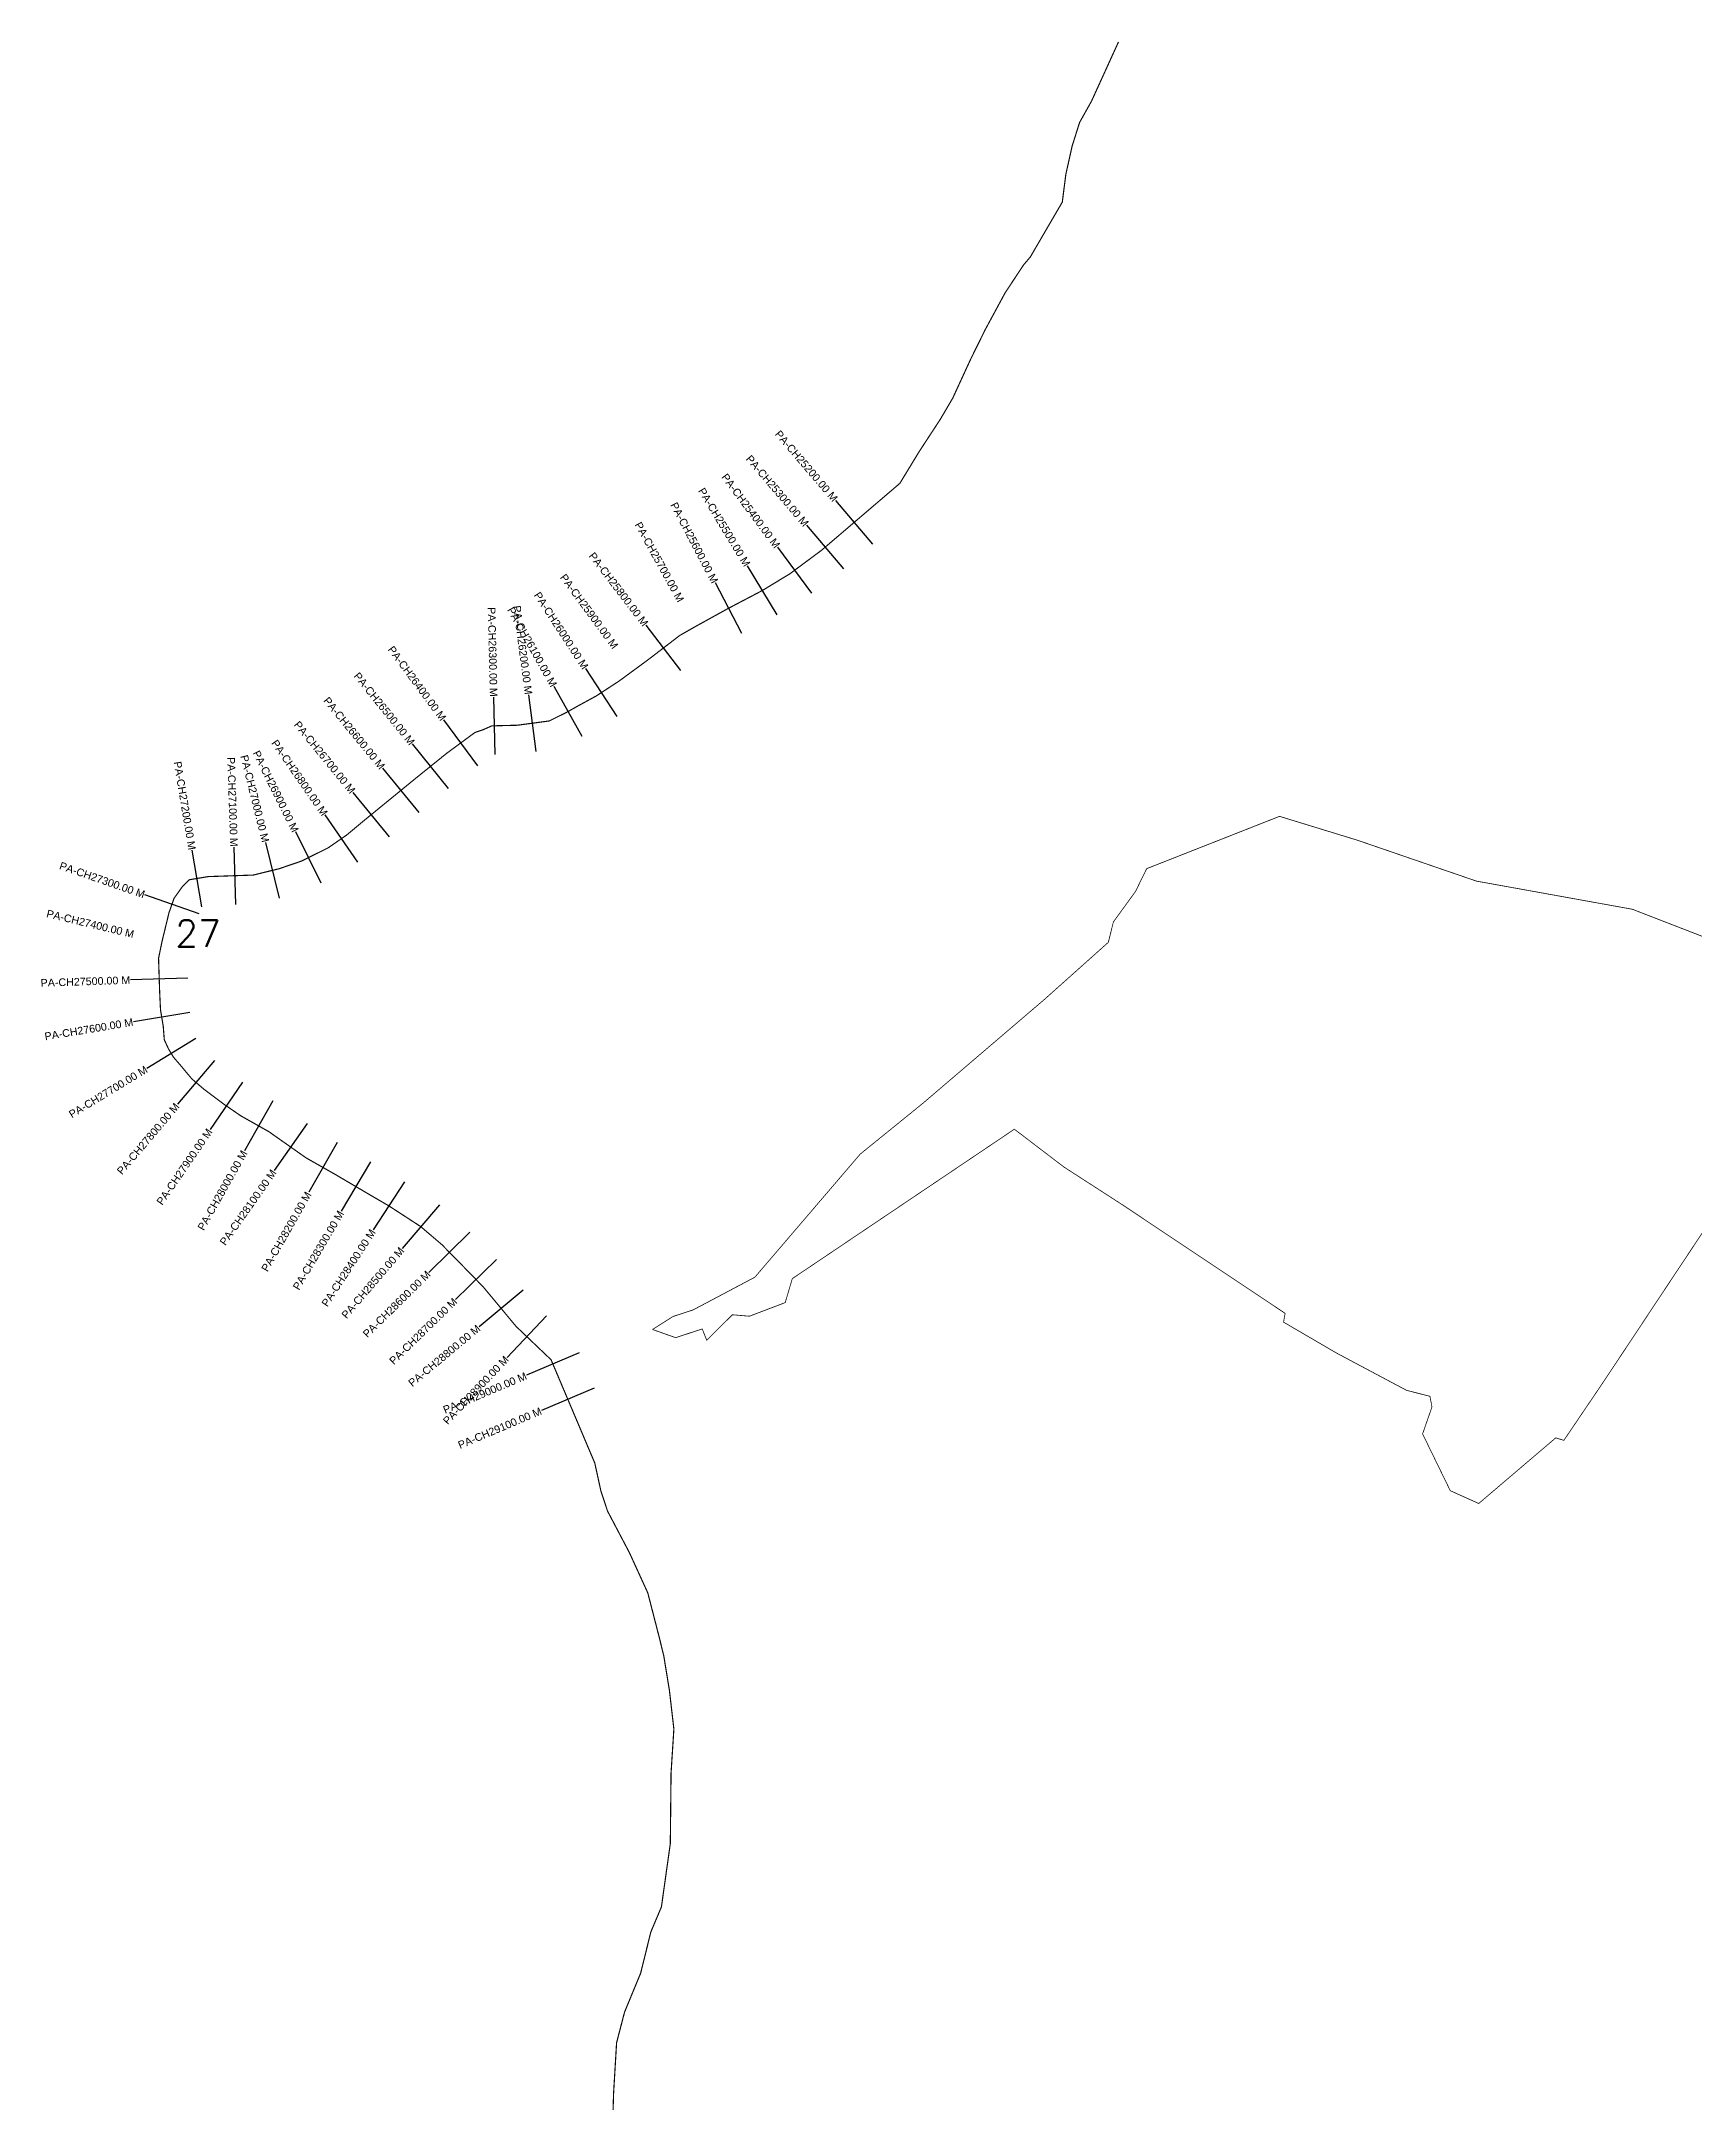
# Model space of a CAD drawing. Header units: metres. Extents: x 255193 to 263844, y 2202732 to 2208145.
# Drawn here: x 255193 to 259518, y 2202732 to 2208145 of the extents above; entities that cross this region are included whole.
import ezdxf
from ezdxf.enums import TextEntityAlignment as Align

# ---------------------------------------------------------------- set-up
doc = ezdxf.new("R2010")
doc.units = ezdxf.units.M
for name, color, linetype in [('CS', 134, 'Continuous'), ('CSMark', 6, 'Continuous'), ('NATURALLY PROTECTED', 3, 'Continuous')]:
    doc.layers.add(name, color=color, linetype=linetype)
doc.styles.add('DynamicDimensions', font='arial.ttf')
doc.styles.get("Standard").update_dxf_attribs({"font": 'simplex.shx'})

msp = doc.modelspace()

# ---------------------------------------------------------------- linework, layer by layer
at = {"color": 6, "const_width": 2, "flags": 128}
for points in [[(256791.6, 2204775.1), (256845.5, 2204809.2), (256897.9, 2204826.3), (257059.5, 2204911.9), (257334.9, 2205233.7), (257499.7, 2205367.3), (257816.7, 2205638.2), (257984.3, 2205787.9), (257997.5, 2205841.2), (258055.4, 2205921), (258084.5, 2205980.5), (258432.2, 2206117.4), (258636.4, 2206054.8), (258947.3, 2205948), (259355.2, 2205874.4), (259850.6, 2205682.5)], [(259568.4, 2205073.1), (259277.3, 2204634.4), (259176.1, 2204485), (259154.9, 2204491.6), (258953.4, 2204319.9), (258879, 2204353.3), (258806.5, 2204501.9), (258831, 2204572.5), (258825.7, 2204600.3), (258764.6, 2204615.9), (258581.7, 2204713.2), (258442.7, 2204794.3), (258446.8, 2204817.3), (258020.8, 2205101.5), (257867.9, 2205200.2), (257738.4, 2205299), (257157.4, 2204908.1), (257138.8, 2204845.4), (257045.1, 2204809.8), (257000.6, 2204813.6), (256933.5, 2204746.8), (256921.7, 2204776.5), (256852.1, 2204753.7), (256791.6, 2204775.1)]]:
    msp.add_lwpolyline(points, dxfattribs=at)
at = {"layer": 'CS'}
for p, q in [((257368.4, 2206829.8), (257271, 2206943.9)), ((257292.4, 2206764.9), (257195, 2206878.9)), ((257208.7, 2206701.3), (257119.3, 2206821.7)), ((257118.1, 2206644.3), (257040.5, 2206772.6)), ((257025.7, 2206595.5), (256956, 2206728.3)), ((256866, 2206498.5), (256774.8, 2206617.5)), ((256699, 2206378.4), (256617.2, 2206504.2)), ((256607.9, 2206326.5), (256534.5, 2206457.4)), ((256379.7, 2206279.3), (256376.1, 2206429.3)), ((256487.4, 2206286.7), (256467.6, 2206435.4)), ((256334.6, 2206249.2), (256245.6, 2206370)), ((256258.1, 2206190), (256164, 2206306.8)), ((256181, 2206127.3), (256086, 2206243.4)), ((256103.4, 2206064), (256008.6, 2206180.2)), ((256020.9, 2205997.8), (255935.4, 2206121)), ((255925, 2205942.4), (255858.4, 2206076.8)), ((255612.1, 2205880.8), (255587.3, 2206028.8)), ((255701.8, 2205887.2), (255696.8, 2206037.1)), ((255815.8, 2205903.5), (255779.6, 2206049)), ((255605.1, 2205862.7), (255463.4, 2205912.1)), ((255575.9, 2205694.3), (255426, 2205689.4)), ((255581.4, 2205604.4), (255433.5, 2205579.9)), ((255596.6, 2205536), (255468.4, 2205458.1)), ((255645.8, 2205478.3), (255548.6, 2205364.1)), ((255718.7, 2205421.9), (255633.8, 2205298.3)), ((255798.1, 2205372.9), (255724.4, 2205242.2)), ((255887.8, 2205313.9), (255801.5, 2205191.2)), ((255966.1, 2205264.3), (255892, 2205133.9)), ((256053.6, 2205213.5), (255977.4, 2205084.3)), ((256142.7, 2205161.3), (256060.9, 2205035.5)), ((256234.4, 2205100.9), (256136.9, 2204986.9)), ((256313.5, 2205029.7), (256206.5, 2204924.5)), ((256383.7, 2204958.1), (256276.3, 2204853.3)), ((256453.2, 2204878.2), (256337.8, 2204782.3)), ((256514.4, 2204810.7), (256411, 2204702.1)), ((256600.1, 2204713.8), (256461.9, 2204655.4)), ((256639.1, 2204621.7), (256500.9, 2204563.3))]:
    msp.add_line(p, q, dxfattribs=at)
at = {"layer": 'NATURALLY PROTECTED', "const_width": 3, "flags": 128}
msp.add_lwpolyline([(258010.8, 2208143.1), (257940.2, 2207988.2), (257909, 2207932.4), (257889.4, 2207870.3), (257873.1, 2207797), (257863.8, 2207724.2), (257780.2, 2207580.8), (257762.2, 2207559.5), (257713.9, 2207486.3), (257662.1, 2207390.5), (257623.3, 2207311.7), (257577.2, 2207211.5), (257545, 2207156.6), (257489.7, 2207072.1), (257438.7, 2206988.4), (257367.4, 2206927.5), (257233.6, 2206813.2), (257150.6, 2206751.6), (257078.3, 2206707.8), (256986.9, 2206659.8), (256900.1, 2206611.8), (256862.9, 2206590.6), (256781.1, 2206527.8), (256704, 2206471.2), (256644.2, 2206432.2), (256597.1, 2206406.5), (256567.6, 2206389.9), (256521.4, 2206366.9), (256437.3, 2206355.7), (256371.1, 2206354.1), (256349, 2206344.2), (256326.8, 2206336.6), (256253.1, 2206282.3), (256175.1, 2206219.4), (256116, 2206171.1), (256044, 2206112.3), (255990.9, 2206068.2), (255943, 2206035), (255873, 2206000.3), (255815.3, 2205980.6), (255747.4, 2205963.8), (255629.6, 2205959.8), (255579.1, 2205951.4), (255561, 2205932.8), (255539.6, 2205902.7), (255526.4, 2205864.9), (255508.1, 2205789.4), (255499.2, 2205746), (255502, 2205659.8), (255504.3, 2205611.3), (255511.6, 2205567), (255514.2, 2205533), (255525.5, 2205508.5), (255538.5, 2205487.1), (255555, 2205468.1), (255586.5, 2205430.4), (255617.8, 2205403.7), (255670.1, 2205364.4), (255714.5, 2205333.9), (255787.7, 2205292.6), (255884.9, 2205224.2), (255963.2, 2205179.7), (256051, 2205128), (256101.5, 2205098.6), (256185.5, 2205044), (256240.9, 2204996.6), (256297, 2204939.5), (256348.6, 2204886.6), (256434.9, 2204782.9), (256526.2, 2204695.9), (256640.5, 2204425.9), (256656.8, 2204351.5), (256673.9, 2204300.1), (256731.3, 2204191), (256779.3, 2204085.9), (256808.8, 2203971.4), (256821, 2203921.8), (256835.8, 2203831.2), (256847.5, 2203729.9), (256840.1, 2203614.3), (256838.2, 2203430.3), (256814.9, 2203264.6), (256787.2, 2203199), (256760.7, 2203091.6), (256718.4, 2202989.3), (256697.6, 2202909.2), (256689.8, 2202777.5), (256688.4, 2202733.2)], dxfattribs=at)

# ---------------------------------------------------------------- texts
at = {"insert": (255542.5, 2205846.1), "char_height": 70, "attachment_point": 1}
msp.add_mtext_dynamic_manual_height_columns('27', width=95.172, gutter_width=1, heights=[0], dxfattribs=at)
at = {"layer": 'CSMark', "style": 'DynamicDimensions'}
for s, rotation, p in [('PA-CH25200.00 M', 310.4933, (257270.4, 2206944.6)), ('PA-CH25300.00 M', 310.4933, (257194.3, 2206879.7)), ('PA-CH25400.00 M', 306.6238, (257118.7, 2206822.5)), ('PA-CH25600.00 M', 297.6971, (256955.5, 2206729.2)), ('PA-CH25500.00 M', 301.1664, (257040, 2206773.5)), ('PA-CH25700.00 M', 298.9637, (256866.5, 2206680.1)), ('PA-CH25800.00 M', 307.4722, (256774.2, 2206618.3)), ('PA-CH25900.00 M', 306.3425, (256695.4, 2206559.2)), ('PA-CH26300.00 M', 271.3643, (256376.1, 2206430.3)), ('PA-CH26100.00 M', 299.2901, (256534, 2206458.2)), ('PA-CH26200.00 M', 277.5968, (256467.5, 2206436.4)), ('PA-CH26000.00 M', 303.0456, (256616.7, 2206505)), ('PA-CH26400.00 M', 306.3852, (256245.1, 2206370.8)), ('PA-CH26500.00 M', 308.8664, (256163.4, 2206307.6)), ('PA-CH26600.00 M', 309.3026, (256085.3, 2206244.2)), ('PA-CH26700.00 M', 309.2147, (256008, 2206181)), ('PA-CH26900.00 M', 296.362, (255858, 2206077.7)), ('PA-CH26800.00 M', 304.7262, (255934.9, 2206121.9)), ('PA-CH27200.00 M', 279.5034, (255587.2, 2206029.8)), ('PA-CH27100.00 M', 271.9216, (255696.7, 2206038.1)), ('PA-CH27000.00 M', 283.9501, (255779.4, 2206050)), ('PA-CH27300.00 M', 340.7846, (255462.5, 2205912.4)), ('PA-CH27400.00 M', 346.3741, (255434.6, 2205808.7)), ('PA-CH27500.00 M', 1.866, (255425, 2205689.3)), ('PA-CH27600.00 M', 9.4284, (255432.5, 2205579.7)), ('PA-CH27700.00 M', 31.2799, (255467.5, 2205457.6)), ('PA-CH27800.00 M', 49.587, (255547.9, 2205363.4)), ('PA-CH27900.00 M', 55.5366, (255633.3, 2205297.4)), ('PA-CH28000.00 M', 60.5902, (255723.9, 2205241.3)), ('PA-CH28100.00 M', 54.8663, (255800.9, 2205190.4)), ('PA-CH28200.00 M', 60.3836, (255891.5, 2205133.1)), ('PA-CH28300.00 M', 59.5068, (255976.9, 2205083.4)), ('PA-CH28400.00 M', 56.9738, (256060.4, 2205034.7)), ('PA-CH28500.00 M', 49.4166, (256136.2, 2204986.2)), ('PA-CH28600.00 M', 44.5196, (256205.8, 2204923.8)), ('PA-CH28700.00 M', 44.3022, (256275.6, 2204852.6)), ('PA-CH28800.00 M', 39.7376, (256337, 2204781.6)), ('PA-CH28900.00 M', 46.4028, (256410.3, 2204701.3)), ('PA-CH29000.00 M', 22.9423, (256461, 2204655)), ('PA-CH29100.00 M', 22.9423, (256500, 2204562.9))]:
    msp.add_text(s, height=20, rotation=rotation, dxfattribs=at).set_placement(p, align=Align.MIDDLE_RIGHT)

doc.saveas('drawing.dxf')
